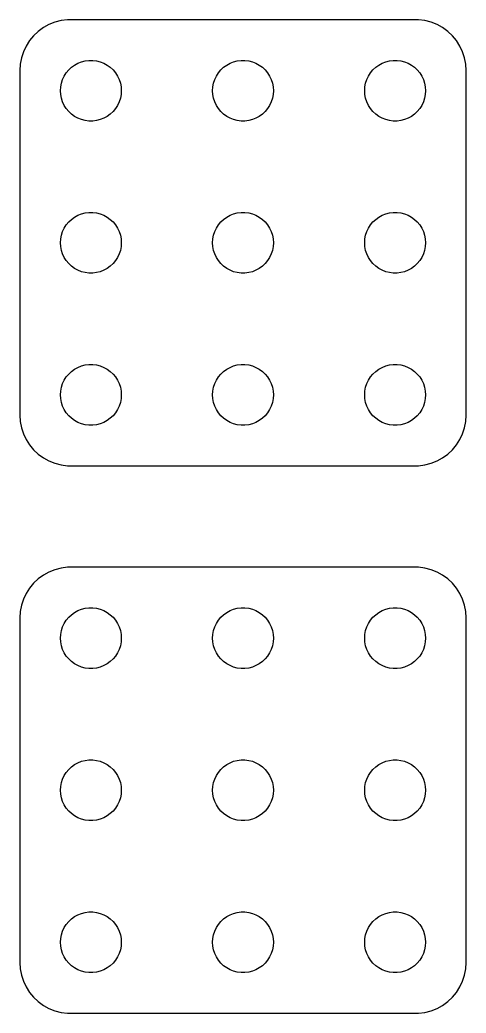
# Model space of a CAD drawing. Header units: metres. Extents: x -22 to 22, y 248 to 508.
# Drawn here: x -22 to 22, y 410 to 508 of the extents above; entities that cross this region are included whole.
import ezdxf

# ---------------------------------------------------------------- set-up
doc = ezdxf.new("R2010")
doc.units = ezdxf.units.M

msp = doc.modelspace()

# ---------------------------------------------------------------- linework, layer by layer
for p, q in [((-18.5451, 507.755), (-19.1289, 507.524)), ((-17.9369, 507.911), (-18.5451, 507.755)), ((-17.3139, 507.99), (-17.9369, 507.911)), ((17.3139, 507.99), (-17.3139, 507.99)), ((17.9369, 507.911), (17.3139, 507.99)), ((18.5451, 507.755), (17.9369, 507.911)), ((19.1289, 507.524), (18.5451, 507.755)), ((-20.1871, 506.853), (-20.6448, 506.423)), ((-19.6791, 507.222), (-20.1871, 506.853)), ((-19.1289, 507.524), (-19.6791, 507.222)), ((19.6791, 507.222), (19.1289, 507.524)), ((20.1871, 506.853), (19.6791, 507.222)), ((20.6448, 506.423), (20.1871, 506.853)), ((-21.0451, 505.939), (-21.3815, 505.409)), ((-20.6448, 506.423), (-21.0451, 505.939)), ((21.0451, 505.939), (20.6448, 506.423)), ((21.3815, 505.409), (21.0451, 505.939)), ((-21.6489, 504.841), (-21.8429, 504.243)), ((-21.3815, 505.409), (-21.6489, 504.841)), ((21.6489, 504.841), (21.3815, 505.409)), ((21.8429, 504.243), (21.6489, 504.841)), ((-21.9606, 503.627), (-22, 503)), ((-21.8429, 504.243), (-21.9606, 503.627)), ((-16.6075, 503.533), (-16.2773, 503.714)), ((-16.2773, 503.714), (-15.927, 503.853)), ((-15.927, 503.853), (-15.5621, 503.947)), ((-15.5621, 503.947), (-15.1884, 503.994)), ((-15.1884, 503.994), (-14.8116, 503.994)), ((-14.8116, 503.994), (-14.4379, 503.947)), ((-14.4379, 503.947), (-14.0729, 503.853)), ((-14.0729, 503.853), (-13.7227, 503.714)), ((-13.7227, 503.714), (-13.3925, 503.533)), ((-1.60747, 503.533), (-1.27733, 503.714)), ((-1.27733, 503.714), (-0.927048, 503.853)), ((-0.927048, 503.853), (-0.562134, 503.947)), ((-0.562134, 503.947), (-0.18837, 503.994)), ((-0.18837, 503.994), (0.18837, 503.994)), ((0.18837, 503.994), (0.562134, 503.947)), ((0.562134, 503.947), (0.927048, 503.853)), ((0.927048, 503.853), (1.27733, 503.714)), ((1.27733, 503.714), (1.60747, 503.533)), ((13.3925, 503.533), (13.7227, 503.714)), ((13.7227, 503.714), (14.0729, 503.853)), ((14.0729, 503.853), (14.4379, 503.947)), ((14.4379, 503.947), (14.8116, 503.994)), ((14.8116, 503.994), (15.1884, 503.994)), ((15.1884, 503.994), (15.5621, 503.947)), ((15.5621, 503.947), (15.927, 503.853)), ((15.927, 503.853), (16.2773, 503.714)), ((16.2773, 503.714), (16.6075, 503.533)), ((21.9606, 503.627), (21.8429, 504.243)), ((22, 503), (21.9606, 503.627)), ((-22, 503), (-22, 469)), ((-17.6289, 502.445), (-17.427, 502.763)), ((-17.427, 502.763), (-17.1869, 503.054)), ((-17.1869, 503.054), (-16.9123, 503.312)), ((-16.9123, 503.312), (-16.6075, 503.533)), ((-13.3925, 503.533), (-13.0877, 503.312)), ((-13.0877, 503.312), (-12.8131, 503.054)), ((-12.8131, 503.054), (-12.5729, 502.763)), ((-12.5729, 502.763), (-12.3711, 502.445)), ((-2.62891, 502.445), (-2.42705, 502.763)), ((-2.42705, 502.763), (-2.1869, 503.054)), ((-2.1869, 503.054), (-1.91226, 503.312)), ((-1.91226, 503.312), (-1.60747, 503.533)), ((1.60747, 503.533), (1.91226, 503.312)), ((1.91226, 503.312), (2.1869, 503.054)), ((2.1869, 503.054), (2.42705, 502.763)), ((2.42705, 502.763), (2.62891, 502.445)), ((12.3711, 502.445), (12.5729, 502.763)), ((12.5729, 502.763), (12.8131, 503.054)), ((12.8131, 503.054), (13.0877, 503.312)), ((13.0877, 503.312), (13.3925, 503.533)), ((16.6075, 503.533), (16.9123, 503.312)), ((16.9123, 503.312), (17.1869, 503.054)), ((17.1869, 503.054), (17.427, 502.763)), ((17.427, 502.763), (17.6289, 502.445)), ((22, 469), (22, 503)), ((-17.9763, 501.376), (-17.9057, 501.746)), ((-17.9057, 501.746), (-17.7893, 502.104)), ((-17.7893, 502.104), (-17.6289, 502.445)), ((-12.3711, 502.445), (-12.2107, 502.104)), ((-12.2107, 502.104), (-12.0942, 501.746)), ((-12.0942, 501.746), (-12.0237, 501.376)), ((-2.97633, 501.376), (-2.90575, 501.746)), ((-2.90575, 501.746), (-2.78932, 502.104)), ((-2.78932, 502.104), (-2.62891, 502.445)), ((2.62891, 502.445), (2.78932, 502.104)), ((2.78932, 502.104), (2.90575, 501.746)), ((2.90575, 501.746), (2.97633, 501.376)), ((12.0237, 501.376), (12.0942, 501.746)), ((12.0942, 501.746), (12.2107, 502.104)), ((12.2107, 502.104), (12.3711, 502.445)), ((17.6289, 502.445), (17.7893, 502.104)), ((17.7893, 502.104), (17.9057, 501.746)), ((17.9057, 501.746), (17.9763, 501.376)), ((-18, 501), (-17.9763, 501.376)), ((-17.9763, 500.624), (-18, 501)), ((-12.0237, 501.376), (-12, 501)), ((-12, 501), (-12.0237, 500.624)), ((-3, 501), (-2.97633, 501.376)), ((-2.97633, 500.624), (-3, 501)), ((2.97633, 501.376), (3, 501)), ((3, 501), (2.97633, 500.624)), ((12, 501), (12.0237, 501.376)), ((12.0237, 500.624), (12, 501)), ((17.9763, 501.376), (18, 501)), ((18, 501), (17.9763, 500.624)), ((-17.9057, 500.254), (-17.9763, 500.624)), ((-17.7893, 499.896), (-17.9057, 500.254)), ((-17.6289, 499.555), (-17.7893, 499.896)), ((-12.2107, 499.896), (-12.3711, 499.555)), ((-12.0942, 500.254), (-12.2107, 499.896)), ((-12.0237, 500.624), (-12.0942, 500.254)), ((-2.90575, 500.254), (-2.97633, 500.624)), ((-2.78932, 499.896), (-2.90575, 500.254)), ((-2.62891, 499.555), (-2.78932, 499.896)), ((2.78932, 499.896), (2.62891, 499.555)), ((2.90575, 500.254), (2.78932, 499.896)), ((2.97633, 500.624), (2.90575, 500.254)), ((12.0942, 500.254), (12.0237, 500.624)), ((12.2107, 499.896), (12.0942, 500.254)), ((12.3711, 499.555), (12.2107, 499.896)), ((17.7893, 499.896), (17.6289, 499.555)), ((17.9057, 500.254), (17.7893, 499.896)), ((17.9763, 500.624), (17.9057, 500.254)), ((-17.427, 499.237), (-17.6289, 499.555)), ((-17.1869, 498.946), (-17.427, 499.237)), ((-16.9123, 498.688), (-17.1869, 498.946)), ((-12.8131, 498.946), (-13.0877, 498.688)), ((-12.5729, 499.237), (-12.8131, 498.946)), ((-12.3711, 499.555), (-12.5729, 499.237)), ((-2.42705, 499.237), (-2.62891, 499.555)), ((-2.1869, 498.946), (-2.42705, 499.237)), ((-1.91226, 498.688), (-2.1869, 498.946)), ((2.1869, 498.946), (1.91226, 498.688)), ((2.42705, 499.237), (2.1869, 498.946)), ((2.62891, 499.555), (2.42705, 499.237)), ((12.5729, 499.237), (12.3711, 499.555)), ((12.8131, 498.946), (12.5729, 499.237)), ((13.0877, 498.688), (12.8131, 498.946)), ((17.1869, 498.946), (16.9123, 498.688)), ((17.427, 499.237), (17.1869, 498.946)), ((17.6289, 499.555), (17.427, 499.237)), ((-16.6075, 498.467), (-16.9123, 498.688)), ((-16.2773, 498.286), (-16.6075, 498.467)), ((-15.927, 498.147), (-16.2773, 498.286)), ((-15.5621, 498.053), (-15.927, 498.147)), ((-15.1884, 498.006), (-15.5621, 498.053)), ((-14.8116, 498.006), (-15.1884, 498.006)), ((-14.4379, 498.053), (-14.8116, 498.006)), ((-14.0729, 498.147), (-14.4379, 498.053)), ((-13.7227, 498.286), (-14.0729, 498.147)), ((-13.3925, 498.467), (-13.7227, 498.286)), ((-13.0877, 498.688), (-13.3925, 498.467)), ((-1.60747, 498.467), (-1.91226, 498.688)), ((-1.27733, 498.286), (-1.60747, 498.467)), ((-0.927048, 498.147), (-1.27733, 498.286)), ((-0.562134, 498.053), (-0.927048, 498.147)), ((-0.18837, 498.006), (-0.562134, 498.053)), ((0.18837, 498.006), (-0.18837, 498.006)), ((0.562134, 498.053), (0.18837, 498.006)), ((0.927048, 498.147), (0.562134, 498.053)), ((1.27733, 498.286), (0.927048, 498.147)), ((1.60747, 498.467), (1.27733, 498.286)), ((1.91226, 498.688), (1.60747, 498.467)), ((13.3925, 498.467), (13.0877, 498.688)), ((13.7227, 498.286), (13.3925, 498.467)), ((14.0729, 498.147), (13.7227, 498.286)), ((14.4379, 498.053), (14.0729, 498.147)), ((14.8116, 498.006), (14.4379, 498.053)), ((15.1884, 498.006), (14.8116, 498.006)), ((15.5621, 498.053), (15.1884, 498.006)), ((15.927, 498.147), (15.5621, 498.053)), ((16.2773, 498.286), (15.927, 498.147)), ((16.6075, 498.467), (16.2773, 498.286)), ((16.9123, 498.688), (16.6075, 498.467)), ((-15.927, 488.853), (-15.5621, 488.947)), ((-15.5621, 488.947), (-15.1884, 488.994)), ((-15.1884, 488.994), (-14.8116, 488.994)), ((-14.8116, 488.994), (-14.4379, 488.947)), ((-14.4379, 488.947), (-14.0729, 488.853)), ((-0.927048, 488.853), (-0.562134, 488.947)), ((-0.562134, 488.947), (-0.18837, 488.994)), ((-0.18837, 488.994), (0.18837, 488.994)), ((0.18837, 488.994), (0.562134, 488.947)), ((0.562134, 488.947), (0.927048, 488.853)), ((14.0729, 488.853), (14.4379, 488.947)), ((14.4379, 488.947), (14.8116, 488.994)), ((14.8116, 488.994), (15.1884, 488.994)), ((15.1884, 488.994), (15.5621, 488.947)), ((15.5621, 488.947), (15.927, 488.853)), ((-17.427, 487.763), (-17.1869, 488.054)), ((-17.1869, 488.054), (-16.9123, 488.312)), ((-16.9123, 488.312), (-16.6075, 488.533)), ((-16.6075, 488.533), (-16.2773, 488.714)), ((-16.2773, 488.714), (-15.927, 488.853)), ((-14.0729, 488.853), (-13.7227, 488.714)), ((-13.7227, 488.714), (-13.3925, 488.533)), ((-13.3925, 488.533), (-13.0877, 488.312)), ((-13.0877, 488.312), (-12.8131, 488.054)), ((-12.8131, 488.054), (-12.5729, 487.763)), ((-2.42705, 487.763), (-2.1869, 488.054)), ((-2.1869, 488.054), (-1.91226, 488.312)), ((-1.91226, 488.312), (-1.60747, 488.533)), ((-1.60747, 488.533), (-1.27733, 488.714)), ((-1.27733, 488.714), (-0.927048, 488.853)), ((0.927048, 488.853), (1.27733, 488.714)), ((1.27733, 488.714), (1.60747, 488.533)), ((1.60747, 488.533), (1.91226, 488.312)), ((1.91226, 488.312), (2.1869, 488.054)), ((2.1869, 488.054), (2.42705, 487.763)), ((12.5729, 487.763), (12.8131, 488.054)), ((12.8131, 488.054), (13.0877, 488.312)), ((13.0877, 488.312), (13.3925, 488.533)), ((13.3925, 488.533), (13.7227, 488.714)), ((13.7227, 488.714), (14.0729, 488.853)), ((15.927, 488.853), (16.2773, 488.714)), ((16.2773, 488.714), (16.6075, 488.533)), ((16.6075, 488.533), (16.9123, 488.312)), ((16.9123, 488.312), (17.1869, 488.054)), ((17.1869, 488.054), (17.427, 487.763)), ((-17.9057, 486.746), (-17.7893, 487.104)), ((-17.7893, 487.104), (-17.6289, 487.445)), ((-17.6289, 487.445), (-17.427, 487.763)), ((-12.5729, 487.763), (-12.3711, 487.445)), ((-12.3711, 487.445), (-12.2107, 487.104)), ((-12.2107, 487.104), (-12.0942, 486.746)), ((-2.90575, 486.746), (-2.78932, 487.104)), ((-2.78932, 487.104), (-2.62891, 487.445)), ((-2.62891, 487.445), (-2.42705, 487.763)), ((2.42705, 487.763), (2.62891, 487.445)), ((2.62891, 487.445), (2.78932, 487.104)), ((2.78932, 487.104), (2.90575, 486.746)), ((12.0942, 486.746), (12.2107, 487.104)), ((12.2107, 487.104), (12.3711, 487.445)), ((12.3711, 487.445), (12.5729, 487.763)), ((17.427, 487.763), (17.6289, 487.445)), ((17.6289, 487.445), (17.7893, 487.104)), ((17.7893, 487.104), (17.9057, 486.746)), ((-18, 486), (-17.9763, 486.376)), ((-17.9763, 485.624), (-18, 486)), ((-17.9763, 486.376), (-17.9057, 486.746)), ((-12.0942, 486.746), (-12.0237, 486.376)), ((-12.0237, 486.376), (-12, 486)), ((-12, 486), (-12.0237, 485.624)), ((-3, 486), (-2.97633, 486.376)), ((-2.97633, 485.624), (-3, 486)), ((-2.97633, 486.376), (-2.90575, 486.746)), ((2.90575, 486.746), (2.97633, 486.376)), ((2.97633, 486.376), (3, 486)), ((3, 486), (2.97633, 485.624)), ((12, 486), (12.0237, 486.376)), ((12.0237, 485.624), (12, 486)), ((12.0237, 486.376), (12.0942, 486.746)), ((17.9057, 486.746), (17.9763, 486.376)), ((17.9763, 486.376), (18, 486)), ((18, 486), (17.9763, 485.624)), ((-17.9057, 485.254), (-17.9763, 485.624)), ((-17.7893, 484.896), (-17.9057, 485.254)), ((-12.0942, 485.254), (-12.2107, 484.896)), ((-12.0237, 485.624), (-12.0942, 485.254)), ((-2.90575, 485.254), (-2.97633, 485.624)), ((-2.78932, 484.896), (-2.90575, 485.254)), ((2.90575, 485.254), (2.78932, 484.896)), ((2.97633, 485.624), (2.90575, 485.254)), ((12.0942, 485.254), (12.0237, 485.624)), ((12.2107, 484.896), (12.0942, 485.254)), ((17.9057, 485.254), (17.7893, 484.896)), ((17.9763, 485.624), (17.9057, 485.254)), ((-17.6289, 484.555), (-17.7893, 484.896)), ((-17.427, 484.237), (-17.6289, 484.555)), ((-17.1869, 483.946), (-17.427, 484.237)), ((-12.5729, 484.237), (-12.8131, 483.946)), ((-12.3711, 484.555), (-12.5729, 484.237)), ((-12.2107, 484.896), (-12.3711, 484.555)), ((-2.62891, 484.555), (-2.78932, 484.896)), ((-2.42705, 484.237), (-2.62891, 484.555)), ((-2.1869, 483.946), (-2.42705, 484.237)), ((2.42705, 484.237), (2.1869, 483.946)), ((2.62891, 484.555), (2.42705, 484.237)), ((2.78932, 484.896), (2.62891, 484.555)), ((12.3711, 484.555), (12.2107, 484.896)), ((12.5729, 484.237), (12.3711, 484.555)), ((12.8131, 483.946), (12.5729, 484.237)), ((17.427, 484.237), (17.1869, 483.946)), ((17.6289, 484.555), (17.427, 484.237)), ((17.7893, 484.896), (17.6289, 484.555)), ((-16.9123, 483.688), (-17.1869, 483.946)), ((-16.6075, 483.467), (-16.9123, 483.688)), ((-16.2773, 483.286), (-16.6075, 483.467)), ((-15.927, 483.147), (-16.2773, 483.286)), ((-15.5621, 483.053), (-15.927, 483.147)), ((-15.1884, 483.006), (-15.5621, 483.053)), ((-14.4379, 483.053), (-14.8116, 483.006)), ((-14.0729, 483.147), (-14.4379, 483.053)), ((-13.7227, 483.286), (-14.0729, 483.147)), ((-13.3925, 483.467), (-13.7227, 483.286)), ((-13.0877, 483.688), (-13.3925, 483.467)), ((-12.8131, 483.946), (-13.0877, 483.688)), ((-1.91226, 483.688), (-2.1869, 483.946)), ((-1.60747, 483.467), (-1.91226, 483.688)), ((-1.27733, 483.286), (-1.60747, 483.467)), ((-0.927048, 483.147), (-1.27733, 483.286)), ((-0.562134, 483.053), (-0.927048, 483.147)), ((-0.18837, 483.006), (-0.562134, 483.053)), ((0.562134, 483.053), (0.18837, 483.006)), ((0.927048, 483.147), (0.562134, 483.053)), ((1.27733, 483.286), (0.927048, 483.147)), ((1.60747, 483.467), (1.27733, 483.286)), ((1.91226, 483.688), (1.60747, 483.467)), ((2.1869, 483.946), (1.91226, 483.688)), ((13.0877, 483.688), (12.8131, 483.946)), ((13.3925, 483.467), (13.0877, 483.688)), ((13.7227, 483.286), (13.3925, 483.467)), ((14.0729, 483.147), (13.7227, 483.286)), ((14.4379, 483.053), (14.0729, 483.147)), ((14.8116, 483.006), (14.4379, 483.053)), ((15.5621, 483.053), (15.1884, 483.006)), ((15.927, 483.147), (15.5621, 483.053)), ((16.2773, 483.286), (15.927, 483.147)), ((16.6075, 483.467), (16.2773, 483.286)), ((16.9123, 483.688), (16.6075, 483.467)), ((17.1869, 483.946), (16.9123, 483.688)), ((-14.8116, 483.006), (-15.1884, 483.006)), ((0.18837, 483.006), (-0.18837, 483.006)), ((15.1884, 483.006), (14.8116, 483.006)), ((-17.1869, 473.054), (-16.9123, 473.312)), ((-16.9123, 473.312), (-16.6075, 473.533)), ((-16.6075, 473.533), (-16.2773, 473.714)), ((-16.2773, 473.714), (-15.927, 473.853)), ((-15.927, 473.853), (-15.5621, 473.947)), ((-15.5621, 473.947), (-15.1884, 473.994)), ((-15.1884, 473.994), (-14.8116, 473.994)), ((-14.8116, 473.994), (-14.4379, 473.947)), ((-14.4379, 473.947), (-14.0729, 473.853)), ((-14.0729, 473.853), (-13.7227, 473.714)), ((-13.7227, 473.714), (-13.3925, 473.533)), ((-13.3925, 473.533), (-13.0877, 473.312)), ((-13.0877, 473.312), (-12.8131, 473.054)), ((-2.1869, 473.054), (-1.91226, 473.312)), ((-1.91226, 473.312), (-1.60747, 473.533)), ((-1.60747, 473.533), (-1.27733, 473.714)), ((-1.27733, 473.714), (-0.927048, 473.853)), ((-0.927048, 473.853), (-0.562134, 473.947)), ((-0.562134, 473.947), (-0.18837, 473.994)), ((-0.18837, 473.994), (0.18837, 473.994)), ((0.18837, 473.994), (0.562134, 473.947)), ((0.562134, 473.947), (0.927048, 473.853)), ((0.927048, 473.853), (1.27733, 473.714)), ((1.27733, 473.714), (1.60747, 473.533)), ((1.60747, 473.533), (1.91226, 473.312)), ((1.91226, 473.312), (2.1869, 473.054)), ((12.8131, 473.054), (13.0877, 473.312)), ((13.0877, 473.312), (13.3925, 473.533)), ((13.3925, 473.533), (13.7227, 473.714)), ((13.7227, 473.714), (14.0729, 473.853)), ((14.0729, 473.853), (14.4379, 473.947)), ((14.4379, 473.947), (14.8116, 473.994)), ((14.8116, 473.994), (15.1884, 473.994)), ((15.1884, 473.994), (15.5621, 473.947)), ((15.5621, 473.947), (15.927, 473.853)), ((15.927, 473.853), (16.2773, 473.714)), ((16.2773, 473.714), (16.6075, 473.533)), ((16.6075, 473.533), (16.9123, 473.312)), ((16.9123, 473.312), (17.1869, 473.054)), ((-17.7893, 472.104), (-17.6289, 472.445)), ((-17.6289, 472.445), (-17.427, 472.763)), ((-17.427, 472.763), (-17.1869, 473.054)), ((-12.8131, 473.054), (-12.5729, 472.763)), ((-12.5729, 472.763), (-12.3711, 472.445)), ((-12.3711, 472.445), (-12.2107, 472.104)), ((-2.78932, 472.104), (-2.62891, 472.445)), ((-2.62891, 472.445), (-2.42705, 472.763)), ((-2.42705, 472.763), (-2.1869, 473.054)), ((2.1869, 473.054), (2.42705, 472.763)), ((2.42705, 472.763), (2.62891, 472.445)), ((2.62891, 472.445), (2.78932, 472.104)), ((12.2107, 472.104), (12.3711, 472.445)), ((12.3711, 472.445), (12.5729, 472.763)), ((12.5729, 472.763), (12.8131, 473.054)), ((17.1869, 473.054), (17.427, 472.763)), ((17.427, 472.763), (17.6289, 472.445)), ((17.6289, 472.445), (17.7893, 472.104)), ((-18, 471), (-17.9763, 471.376)), ((-17.9763, 471.376), (-17.9057, 471.746)), ((-17.9057, 471.746), (-17.7893, 472.104)), ((-12.2107, 472.104), (-12.0942, 471.746)), ((-12.0942, 471.746), (-12.0237, 471.376)), ((-12.0237, 471.376), (-12, 471)), ((-3, 471), (-2.97633, 471.376)), ((-2.97633, 471.376), (-2.90575, 471.746)), ((-2.90575, 471.746), (-2.78932, 472.104)), ((2.78932, 472.104), (2.90575, 471.746)), ((2.90575, 471.746), (2.97633, 471.376)), ((2.97633, 471.376), (3, 471)), ((12, 471), (12.0237, 471.376)), ((12.0237, 471.376), (12.0942, 471.746)), ((12.0942, 471.746), (12.2107, 472.104)), ((17.7893, 472.104), (17.9057, 471.746)), ((17.9057, 471.746), (17.9763, 471.376)), ((17.9763, 471.376), (18, 471)), ((-17.9763, 470.624), (-18, 471)), ((-17.9057, 470.254), (-17.9763, 470.624)), ((-12.0237, 470.624), (-12.0942, 470.254)), ((-12, 471), (-12.0237, 470.624)), ((-2.97633, 470.624), (-3, 471)), ((-2.90575, 470.254), (-2.97633, 470.624)), ((2.97633, 470.624), (2.90575, 470.254)), ((3, 471), (2.97633, 470.624)), ((12.0237, 470.624), (12, 471)), ((12.0942, 470.254), (12.0237, 470.624)), ((17.9763, 470.624), (17.9057, 470.254)), ((18, 471), (17.9763, 470.624)), ((-17.7893, 469.896), (-17.9057, 470.254)), ((-17.6289, 469.555), (-17.7893, 469.896)), ((-17.427, 469.237), (-17.6289, 469.555)), ((-12.3711, 469.555), (-12.5729, 469.237)), ((-12.2107, 469.896), (-12.3711, 469.555)), ((-12.0942, 470.254), (-12.2107, 469.896)), ((-2.78932, 469.896), (-2.90575, 470.254)), ((-2.62891, 469.555), (-2.78932, 469.896)), ((-2.42705, 469.237), (-2.62891, 469.555)), ((2.62891, 469.555), (2.42705, 469.237)), ((2.78932, 469.896), (2.62891, 469.555)), ((2.90575, 470.254), (2.78932, 469.896)), ((12.2107, 469.896), (12.0942, 470.254)), ((12.3711, 469.555), (12.2107, 469.896)), ((12.5729, 469.237), (12.3711, 469.555)), ((17.6289, 469.555), (17.427, 469.237)), ((17.7893, 469.896), (17.6289, 469.555)), ((17.9057, 470.254), (17.7893, 469.896)), ((-22, 469), (-21.9606, 468.373)), ((-21.9606, 468.373), (-21.8429, 467.757)), ((-17.1869, 468.946), (-17.427, 469.237)), ((-16.9123, 468.688), (-17.1869, 468.946)), ((-16.6075, 468.467), (-16.9123, 468.688)), ((-16.2773, 468.286), (-16.6075, 468.467)), ((-13.3925, 468.467), (-13.7227, 468.286)), ((-13.0877, 468.688), (-13.3925, 468.467)), ((-12.8131, 468.946), (-13.0877, 468.688)), ((-12.5729, 469.237), (-12.8131, 468.946)), ((-2.1869, 468.946), (-2.42705, 469.237)), ((-1.91226, 468.688), (-2.1869, 468.946)), ((-1.60747, 468.467), (-1.91226, 468.688)), ((-1.27733, 468.286), (-1.60747, 468.467)), ((1.60747, 468.467), (1.27733, 468.286)), ((1.91226, 468.688), (1.60747, 468.467)), ((2.1869, 468.946), (1.91226, 468.688)), ((2.42705, 469.237), (2.1869, 468.946)), ((12.8131, 468.946), (12.5729, 469.237)), ((13.0877, 468.688), (12.8131, 468.946)), ((13.3925, 468.467), (13.0877, 468.688)), ((13.7227, 468.286), (13.3925, 468.467)), ((16.6075, 468.467), (16.2773, 468.286)), ((16.9123, 468.688), (16.6075, 468.467)), ((17.1869, 468.946), (16.9123, 468.688)), ((17.427, 469.237), (17.1869, 468.946)), ((21.8429, 467.757), (21.9606, 468.373)), ((21.9606, 468.373), (22, 469)), ((-21.8429, 467.757), (-21.6489, 467.159)), ((-15.927, 468.147), (-16.2773, 468.286)), ((-15.5621, 468.053), (-15.927, 468.147)), ((-15.1884, 468.006), (-15.5621, 468.053)), ((-14.8116, 468.006), (-15.1884, 468.006)), ((-14.4379, 468.053), (-14.8116, 468.006)), ((-14.0729, 468.147), (-14.4379, 468.053)), ((-13.7227, 468.286), (-14.0729, 468.147)), ((-0.927048, 468.147), (-1.27733, 468.286)), ((-0.562134, 468.053), (-0.927048, 468.147)), ((-0.18837, 468.006), (-0.562134, 468.053)), ((0.18837, 468.006), (-0.18837, 468.006)), ((0.562134, 468.053), (0.18837, 468.006)), ((0.927048, 468.147), (0.562134, 468.053)), ((1.27733, 468.286), (0.927048, 468.147)), ((14.0729, 468.147), (13.7227, 468.286)), ((14.4379, 468.053), (14.0729, 468.147)), ((14.8116, 468.006), (14.4379, 468.053)), ((15.1884, 468.006), (14.8116, 468.006)), ((15.5621, 468.053), (15.1884, 468.006)), ((15.927, 468.147), (15.5621, 468.053)), ((16.2773, 468.286), (15.927, 468.147)), ((21.6489, 467.159), (21.8429, 467.757)), ((-21.6489, 467.159), (-21.3815, 466.591)), ((-21.3815, 466.591), (-21.0451, 466.061)), ((21.0451, 466.061), (21.3815, 466.591)), ((21.3815, 466.591), (21.6489, 467.159)), ((-21.0451, 466.061), (-20.6448, 465.577)), ((-20.6448, 465.577), (-20.1871, 465.147)), ((20.1871, 465.147), (20.6448, 465.577)), ((20.6448, 465.577), (21.0451, 466.061)), ((-20.1871, 465.147), (-19.6791, 464.778)), ((-19.6791, 464.778), (-19.1289, 464.476)), ((-19.1289, 464.476), (-18.5451, 464.245)), ((18.5451, 464.245), (19.1289, 464.476)), ((19.1289, 464.476), (19.6791, 464.778)), ((19.6791, 464.778), (20.1871, 465.147)), ((-18.5451, 464.245), (-17.9369, 464.089)), ((-17.9369, 464.089), (-17.3139, 464.01)), ((-17.3139, 464.01), (17.3139, 464.01)), ((17.3139, 464.01), (17.9369, 464.089)), ((17.9369, 464.089), (18.5451, 464.245)), ((-18.5451, 453.755), (-19.1289, 453.524)), ((-17.9369, 453.911), (-18.5451, 453.755)), ((-17.3139, 453.99), (-17.9369, 453.911)), ((17.3139, 453.99), (-17.3139, 453.99)), ((17.9369, 453.911), (17.3139, 453.99)), ((18.5451, 453.755), (17.9369, 453.911)), ((19.1289, 453.524), (18.5451, 453.755)), ((-20.1871, 452.853), (-20.6448, 452.423)), ((-19.6791, 453.222), (-20.1871, 452.853)), ((-19.1289, 453.524), (-19.6791, 453.222)), ((19.6791, 453.222), (19.1289, 453.524)), ((20.1871, 452.853), (19.6791, 453.222)), ((20.6448, 452.423), (20.1871, 452.853)), ((-21.0451, 451.939), (-21.3815, 451.409)), ((-20.6448, 452.423), (-21.0451, 451.939)), ((21.0451, 451.939), (20.6448, 452.423)), ((21.3815, 451.409), (21.0451, 451.939)), ((-21.6489, 450.841), (-21.8429, 450.243)), ((-21.3815, 451.409), (-21.6489, 450.841)), ((21.6489, 450.841), (21.3815, 451.409)), ((21.8429, 450.243), (21.6489, 450.841)), ((-21.8429, 450.243), (-21.9606, 449.627)), ((-16.2773, 449.714), (-15.927, 449.853)), ((-15.927, 449.853), (-15.5621, 449.947)), ((-15.5621, 449.947), (-15.1884, 449.994)), ((-15.1884, 449.994), (-14.8116, 449.994)), ((-14.8116, 449.994), (-14.4379, 449.947)), ((-14.4379, 449.947), (-14.0729, 449.853)), ((-14.0729, 449.853), (-13.7227, 449.714)), ((-1.27733, 449.714), (-0.927048, 449.853)), ((-0.927048, 449.853), (-0.562134, 449.947)), ((-0.562134, 449.947), (-0.18837, 449.994)), ((-0.18837, 449.994), (0.18837, 449.994)), ((0.18837, 449.994), (0.562134, 449.947)), ((0.562134, 449.947), (0.927048, 449.853)), ((0.927048, 449.853), (1.27733, 449.714)), ((13.7227, 449.714), (14.0729, 449.853)), ((14.0729, 449.853), (14.4379, 449.947)), ((14.4379, 449.947), (14.8116, 449.994)), ((14.8116, 449.994), (15.1884, 449.994)), ((15.1884, 449.994), (15.5621, 449.947)), ((15.5621, 449.947), (15.927, 449.853)), ((15.927, 449.853), (16.2773, 449.714)), ((21.9606, 449.627), (21.8429, 450.243)), ((-21.9606, 449.627), (-22, 449)), ((-22, 449), (-22, 415)), ((-17.6289, 448.445), (-17.427, 448.763)), ((-17.427, 448.763), (-17.1869, 449.054)), ((-17.1869, 449.054), (-16.9123, 449.312)), ((-16.9123, 449.312), (-16.6075, 449.533)), ((-16.6075, 449.533), (-16.2773, 449.714)), ((-13.7227, 449.714), (-13.3925, 449.533)), ((-13.3925, 449.533), (-13.0877, 449.312)), ((-13.0877, 449.312), (-12.8131, 449.054)), ((-12.8131, 449.054), (-12.5729, 448.763)), ((-12.5729, 448.763), (-12.3711, 448.445)), ((-2.62891, 448.445), (-2.42705, 448.763)), ((-2.42705, 448.763), (-2.1869, 449.054)), ((-2.1869, 449.054), (-1.91226, 449.312)), ((-1.91226, 449.312), (-1.60747, 449.533)), ((-1.60747, 449.533), (-1.27733, 449.714)), ((1.27733, 449.714), (1.60747, 449.533)), ((1.60747, 449.533), (1.91226, 449.312)), ((1.91226, 449.312), (2.1869, 449.054)), ((2.1869, 449.054), (2.42705, 448.763)), ((2.42705, 448.763), (2.62891, 448.445)), ((12.3711, 448.445), (12.5729, 448.763)), ((12.5729, 448.763), (12.8131, 449.054)), ((12.8131, 449.054), (13.0877, 449.312)), ((13.0877, 449.312), (13.3925, 449.533)), ((13.3925, 449.533), (13.7227, 449.714)), ((16.2773, 449.714), (16.6075, 449.533)), ((16.6075, 449.533), (16.9123, 449.312)), ((16.9123, 449.312), (17.1869, 449.054)), ((17.1869, 449.054), (17.427, 448.763)), ((17.427, 448.763), (17.6289, 448.445)), ((22, 449), (21.9606, 449.627)), ((22, 415), (22, 449)), ((-17.9057, 447.746), (-17.7893, 448.104)), ((-17.7893, 448.104), (-17.6289, 448.445)), ((-12.3711, 448.445), (-12.2107, 448.104)), ((-12.2107, 448.104), (-12.0942, 447.746)), ((-2.90575, 447.746), (-2.78932, 448.104)), ((-2.78932, 448.104), (-2.62891, 448.445)), ((2.62891, 448.445), (2.78932, 448.104)), ((2.78932, 448.104), (2.90575, 447.746)), ((12.0942, 447.746), (12.2107, 448.104)), ((12.2107, 448.104), (12.3711, 448.445)), ((17.6289, 448.445), (17.7893, 448.104)), ((17.7893, 448.104), (17.9057, 447.746)), ((-18, 447), (-17.9763, 447.376)), ((-17.9763, 446.624), (-18, 447)), ((-17.9763, 447.376), (-17.9057, 447.746)), ((-12.0942, 447.746), (-12.0237, 447.376)), ((-12.0237, 447.376), (-12, 447)), ((-12, 447), (-12.0237, 446.624)), ((-3, 447), (-2.97633, 447.376)), ((-2.97633, 446.624), (-3, 447)), ((-2.97633, 447.376), (-2.90575, 447.746)), ((2.90575, 447.746), (2.97633, 447.376)), ((2.97633, 447.376), (3, 447)), ((3, 447), (2.97633, 446.624)), ((12, 447), (12.0237, 447.376)), ((12.0237, 446.624), (12, 447)), ((12.0237, 447.376), (12.0942, 447.746)), ((17.9057, 447.746), (17.9763, 447.376)), ((17.9763, 447.376), (18, 447)), ((18, 447), (17.9763, 446.624)), ((-17.9057, 446.254), (-17.9763, 446.624)), ((-17.7893, 445.896), (-17.9057, 446.254)), ((-17.6289, 445.555), (-17.7893, 445.896)), ((-12.2107, 445.896), (-12.3711, 445.555)), ((-12.0942, 446.254), (-12.2107, 445.896)), ((-12.0237, 446.624), (-12.0942, 446.254)), ((-2.90575, 446.254), (-2.97633, 446.624)), ((-2.78932, 445.896), (-2.90575, 446.254)), ((-2.62891, 445.555), (-2.78932, 445.896)), ((2.78932, 445.896), (2.62891, 445.555)), ((2.90575, 446.254), (2.78932, 445.896)), ((2.97633, 446.624), (2.90575, 446.254)), ((12.0942, 446.254), (12.0237, 446.624)), ((12.2107, 445.896), (12.0942, 446.254)), ((12.3711, 445.555), (12.2107, 445.896)), ((17.7893, 445.896), (17.6289, 445.555)), ((17.9057, 446.254), (17.7893, 445.896)), ((17.9763, 446.624), (17.9057, 446.254)), ((-17.427, 445.237), (-17.6289, 445.555)), ((-17.1869, 444.946), (-17.427, 445.237)), ((-16.9123, 444.688), (-17.1869, 444.946)), ((-12.8131, 444.946), (-13.0877, 444.688)), ((-12.5729, 445.237), (-12.8131, 444.946)), ((-12.3711, 445.555), (-12.5729, 445.237)), ((-2.42705, 445.237), (-2.62891, 445.555)), ((-2.1869, 444.946), (-2.42705, 445.237)), ((-1.91226, 444.688), (-2.1869, 444.946)), ((2.1869, 444.946), (1.91226, 444.688)), ((2.42705, 445.237), (2.1869, 444.946)), ((2.62891, 445.555), (2.42705, 445.237)), ((12.5729, 445.237), (12.3711, 445.555)), ((12.8131, 444.946), (12.5729, 445.237)), ((13.0877, 444.688), (12.8131, 444.946)), ((17.1869, 444.946), (16.9123, 444.688)), ((17.427, 445.237), (17.1869, 444.946)), ((17.6289, 445.555), (17.427, 445.237)), ((-16.6075, 444.467), (-16.9123, 444.688)), ((-16.2773, 444.286), (-16.6075, 444.467)), ((-15.927, 444.147), (-16.2773, 444.286)), ((-15.5621, 444.053), (-15.927, 444.147)), ((-15.1884, 444.006), (-15.5621, 444.053)), ((-14.8116, 444.006), (-15.1884, 444.006)), ((-14.4379, 444.053), (-14.8116, 444.006)), ((-14.0729, 444.147), (-14.4379, 444.053)), ((-13.7227, 444.286), (-14.0729, 444.147)), ((-13.3925, 444.467), (-13.7227, 444.286)), ((-13.0877, 444.688), (-13.3925, 444.467)), ((-1.60747, 444.467), (-1.91226, 444.688)), ((-1.27733, 444.286), (-1.60747, 444.467)), ((-0.927048, 444.147), (-1.27733, 444.286)), ((-0.562134, 444.053), (-0.927048, 444.147)), ((-0.18837, 444.006), (-0.562134, 444.053)), ((0.18837, 444.006), (-0.18837, 444.006)), ((0.562134, 444.053), (0.18837, 444.006)), ((0.927048, 444.147), (0.562134, 444.053)), ((1.27733, 444.286), (0.927048, 444.147)), ((1.60747, 444.467), (1.27733, 444.286)), ((1.91226, 444.688), (1.60747, 444.467)), ((13.3925, 444.467), (13.0877, 444.688)), ((13.7227, 444.286), (13.3925, 444.467)), ((14.0729, 444.147), (13.7227, 444.286)), ((14.4379, 444.053), (14.0729, 444.147)), ((14.8116, 444.006), (14.4379, 444.053)), ((15.1884, 444.006), (14.8116, 444.006)), ((15.5621, 444.053), (15.1884, 444.006)), ((15.927, 444.147), (15.5621, 444.053)), ((16.2773, 444.286), (15.927, 444.147)), ((16.6075, 444.467), (16.2773, 444.286)), ((16.9123, 444.688), (16.6075, 444.467)), ((-17.427, 433.763), (-17.1869, 434.054)), ((-17.1869, 434.054), (-16.9123, 434.312)), ((-16.9123, 434.312), (-16.6075, 434.533)), ((-16.6075, 434.533), (-16.2773, 434.714)), ((-16.2773, 434.714), (-15.927, 434.853)), ((-15.927, 434.853), (-15.5621, 434.947)), ((-15.5621, 434.947), (-15.1884, 434.994)), ((-15.1884, 434.994), (-14.8116, 434.994)), ((-14.8116, 434.994), (-14.4379, 434.947)), ((-14.4379, 434.947), (-14.0729, 434.853)), ((-14.0729, 434.853), (-13.7227, 434.714)), ((-13.7227, 434.714), (-13.3925, 434.533)), ((-13.3925, 434.533), (-13.0877, 434.312)), ((-13.0877, 434.312), (-12.8131, 434.054)), ((-12.8131, 434.054), (-12.5729, 433.763)), ((-2.42705, 433.763), (-2.1869, 434.054)), ((-2.1869, 434.054), (-1.91226, 434.312)), ((-1.91226, 434.312), (-1.60747, 434.533)), ((-1.60747, 434.533), (-1.27733, 434.714)), ((-1.27733, 434.714), (-0.927048, 434.853)), ((-0.927048, 434.853), (-0.562134, 434.947)), ((-0.562134, 434.947), (-0.18837, 434.994)), ((-0.18837, 434.994), (0.18837, 434.994)), ((0.18837, 434.994), (0.562134, 434.947)), ((0.562134, 434.947), (0.927048, 434.853)), ((0.927048, 434.853), (1.27733, 434.714)), ((1.27733, 434.714), (1.60747, 434.533)), ((1.60747, 434.533), (1.91226, 434.312)), ((1.91226, 434.312), (2.1869, 434.054)), ((2.1869, 434.054), (2.42705, 433.763)), ((12.5729, 433.763), (12.8131, 434.054)), ((12.8131, 434.054), (13.0877, 434.312)), ((13.0877, 434.312), (13.3925, 434.533)), ((13.3925, 434.533), (13.7227, 434.714)), ((13.7227, 434.714), (14.0729, 434.853)), ((14.0729, 434.853), (14.4379, 434.947)), ((14.4379, 434.947), (14.8116, 434.994)), ((14.8116, 434.994), (15.1884, 434.994)), ((15.1884, 434.994), (15.5621, 434.947)), ((15.5621, 434.947), (15.927, 434.853)), ((15.927, 434.853), (16.2773, 434.714)), ((16.2773, 434.714), (16.6075, 434.533)), ((16.6075, 434.533), (16.9123, 434.312)), ((16.9123, 434.312), (17.1869, 434.054)), ((17.1869, 434.054), (17.427, 433.763)), ((-17.9057, 432.746), (-17.7893, 433.104)), ((-17.7893, 433.104), (-17.6289, 433.445)), ((-17.6289, 433.445), (-17.427, 433.763)), ((-12.5729, 433.763), (-12.3711, 433.445)), ((-12.3711, 433.445), (-12.2107, 433.104)), ((-12.2107, 433.104), (-12.0942, 432.746)), ((-2.90575, 432.746), (-2.78932, 433.104)), ((-2.78932, 433.104), (-2.62891, 433.445)), ((-2.62891, 433.445), (-2.42705, 433.763)), ((2.42705, 433.763), (2.62891, 433.445)), ((2.62891, 433.445), (2.78932, 433.104)), ((2.78932, 433.104), (2.90575, 432.746)), ((12.0942, 432.746), (12.2107, 433.104)), ((12.2107, 433.104), (12.3711, 433.445)), ((12.3711, 433.445), (12.5729, 433.763)), ((17.427, 433.763), (17.6289, 433.445)), ((17.6289, 433.445), (17.7893, 433.104)), ((17.7893, 433.104), (17.9057, 432.746)), ((-18, 432), (-17.9763, 432.376)), ((-17.9763, 432.376), (-17.9057, 432.746)), ((-12.0942, 432.746), (-12.0237, 432.376)), ((-12.0237, 432.376), (-12, 432)), ((-3, 432), (-2.97633, 432.376)), ((-2.97633, 432.376), (-2.90575, 432.746)), ((2.90575, 432.746), (2.97633, 432.376)), ((2.97633, 432.376), (3, 432)), ((12, 432), (12.0237, 432.376)), ((12.0237, 432.376), (12.0942, 432.746)), ((17.9057, 432.746), (17.9763, 432.376)), ((17.9763, 432.376), (18, 432)), ((-17.9763, 431.624), (-18, 432)), ((-17.9057, 431.254), (-17.9763, 431.624)), ((-17.7893, 430.896), (-17.9057, 431.254)), ((-12.0942, 431.254), (-12.2107, 430.896)), ((-12.0237, 431.624), (-12.0942, 431.254)), ((-12, 432), (-12.0237, 431.624)), ((-2.97633, 431.624), (-3, 432)), ((-2.90575, 431.254), (-2.97633, 431.624)), ((-2.78932, 430.896), (-2.90575, 431.254)), ((2.90575, 431.254), (2.78932, 430.896)), ((2.97633, 431.624), (2.90575, 431.254)), ((3, 432), (2.97633, 431.624)), ((12.0237, 431.624), (12, 432)), ((12.0942, 431.254), (12.0237, 431.624)), ((12.2107, 430.896), (12.0942, 431.254)), ((17.9057, 431.254), (17.7893, 430.896)), ((17.9763, 431.624), (17.9057, 431.254)), ((18, 432), (17.9763, 431.624)), ((-17.6289, 430.555), (-17.7893, 430.896)), ((-17.427, 430.237), (-17.6289, 430.555)), ((-17.1869, 429.946), (-17.427, 430.237)), ((-12.5729, 430.237), (-12.8131, 429.946)), ((-12.3711, 430.555), (-12.5729, 430.237)), ((-12.2107, 430.896), (-12.3711, 430.555)), ((-2.62891, 430.555), (-2.78932, 430.896)), ((-2.42705, 430.237), (-2.62891, 430.555)), ((-2.1869, 429.946), (-2.42705, 430.237)), ((2.42705, 430.237), (2.1869, 429.946)), ((2.62891, 430.555), (2.42705, 430.237)), ((2.78932, 430.896), (2.62891, 430.555)), ((12.3711, 430.555), (12.2107, 430.896)), ((12.5729, 430.237), (12.3711, 430.555)), ((12.8131, 429.946), (12.5729, 430.237)), ((17.427, 430.237), (17.1869, 429.946)), ((17.6289, 430.555), (17.427, 430.237)), ((17.7893, 430.896), (17.6289, 430.555)), ((-16.9123, 429.688), (-17.1869, 429.946)), ((-16.6075, 429.467), (-16.9123, 429.688)), ((-16.2773, 429.286), (-16.6075, 429.467)), ((-15.927, 429.147), (-16.2773, 429.286)), ((-13.7227, 429.286), (-14.0729, 429.147)), ((-13.3925, 429.467), (-13.7227, 429.286)), ((-13.0877, 429.688), (-13.3925, 429.467)), ((-12.8131, 429.946), (-13.0877, 429.688)), ((-1.91226, 429.688), (-2.1869, 429.946)), ((-1.60747, 429.467), (-1.91226, 429.688)), ((-1.27733, 429.286), (-1.60747, 429.467)), ((-0.927048, 429.147), (-1.27733, 429.286)), ((1.27733, 429.286), (0.927048, 429.147)), ((1.60747, 429.467), (1.27733, 429.286)), ((1.91226, 429.688), (1.60747, 429.467)), ((2.1869, 429.946), (1.91226, 429.688)), ((13.0877, 429.688), (12.8131, 429.946)), ((13.3925, 429.467), (13.0877, 429.688)), ((13.7227, 429.286), (13.3925, 429.467)), ((14.0729, 429.147), (13.7227, 429.286)), ((16.2773, 429.286), (15.927, 429.147)), ((16.6075, 429.467), (16.2773, 429.286)), ((16.9123, 429.688), (16.6075, 429.467)), ((17.1869, 429.946), (16.9123, 429.688)), ((-15.5621, 429.053), (-15.927, 429.147)), ((-15.1884, 429.006), (-15.5621, 429.053)), ((-14.8116, 429.006), (-15.1884, 429.006)), ((-14.4379, 429.053), (-14.8116, 429.006)), ((-14.0729, 429.147), (-14.4379, 429.053)), ((-0.562134, 429.053), (-0.927048, 429.147)), ((-0.18837, 429.006), (-0.562134, 429.053)), ((0.18837, 429.006), (-0.18837, 429.006)), ((0.562134, 429.053), (0.18837, 429.006)), ((0.927048, 429.147), (0.562134, 429.053)), ((14.4379, 429.053), (14.0729, 429.147)), ((14.8116, 429.006), (14.4379, 429.053)), ((15.1884, 429.006), (14.8116, 429.006)), ((15.5621, 429.053), (15.1884, 429.006)), ((15.927, 429.147), (15.5621, 429.053)), ((-16.9123, 419.312), (-16.6075, 419.533)), ((-16.6075, 419.533), (-16.2773, 419.714)), ((-16.2773, 419.714), (-15.927, 419.853)), ((-15.927, 419.853), (-15.5621, 419.947)), ((-15.5621, 419.947), (-15.1884, 419.994)), ((-15.1884, 419.994), (-14.8116, 419.994)), ((-14.8116, 419.994), (-14.4379, 419.947)), ((-14.4379, 419.947), (-14.0729, 419.853)), ((-14.0729, 419.853), (-13.7227, 419.714)), ((-13.7227, 419.714), (-13.3925, 419.533)), ((-13.3925, 419.533), (-13.0877, 419.312)), ((-1.91226, 419.312), (-1.60747, 419.533)), ((-1.60747, 419.533), (-1.27733, 419.714)), ((-1.27733, 419.714), (-0.927048, 419.853)), ((-0.927048, 419.853), (-0.562134, 419.947)), ((-0.562134, 419.947), (-0.18837, 419.994)), ((-0.18837, 419.994), (0.18837, 419.994)), ((0.18837, 419.994), (0.562134, 419.947)), ((0.562134, 419.947), (0.927048, 419.853)), ((0.927048, 419.853), (1.27733, 419.714)), ((1.27733, 419.714), (1.60747, 419.533)), ((1.60747, 419.533), (1.91226, 419.312)), ((13.0877, 419.312), (13.3925, 419.533)), ((13.3925, 419.533), (13.7227, 419.714)), ((13.7227, 419.714), (14.0729, 419.853)), ((14.0729, 419.853), (14.4379, 419.947)), ((14.4379, 419.947), (14.8116, 419.994)), ((14.8116, 419.994), (15.1884, 419.994)), ((15.1884, 419.994), (15.5621, 419.947)), ((15.5621, 419.947), (15.927, 419.853)), ((15.927, 419.853), (16.2773, 419.714)), ((16.2773, 419.714), (16.6075, 419.533)), ((16.6075, 419.533), (16.9123, 419.312)), ((-17.7893, 418.104), (-17.6289, 418.445)), ((-17.6289, 418.445), (-17.427, 418.763)), ((-17.427, 418.763), (-17.1869, 419.054)), ((-17.1869, 419.054), (-16.9123, 419.312)), ((-13.0877, 419.312), (-12.8131, 419.054)), ((-12.8131, 419.054), (-12.5729, 418.763)), ((-12.5729, 418.763), (-12.3711, 418.445)), ((-12.3711, 418.445), (-12.2107, 418.104)), ((-2.78932, 418.104), (-2.62891, 418.445)), ((-2.62891, 418.445), (-2.42705, 418.763)), ((-2.42705, 418.763), (-2.1869, 419.054)), ((-2.1869, 419.054), (-1.91226, 419.312)), ((1.91226, 419.312), (2.1869, 419.054)), ((2.1869, 419.054), (2.42705, 418.763)), ((2.42705, 418.763), (2.62891, 418.445)), ((2.62891, 418.445), (2.78932, 418.104)), ((12.2107, 418.104), (12.3711, 418.445)), ((12.3711, 418.445), (12.5729, 418.763)), ((12.5729, 418.763), (12.8131, 419.054)), ((12.8131, 419.054), (13.0877, 419.312)), ((16.9123, 419.312), (17.1869, 419.054)), ((17.1869, 419.054), (17.427, 418.763)), ((17.427, 418.763), (17.6289, 418.445)), ((17.6289, 418.445), (17.7893, 418.104)), ((-17.9763, 417.376), (-17.9057, 417.746)), ((-17.9057, 417.746), (-17.7893, 418.104)), ((-12.2107, 418.104), (-12.0942, 417.746)), ((-12.0942, 417.746), (-12.0237, 417.376)), ((-2.97633, 417.376), (-2.90575, 417.746)), ((-2.90575, 417.746), (-2.78932, 418.104)), ((2.78932, 418.104), (2.90575, 417.746)), ((2.90575, 417.746), (2.97633, 417.376)), ((12.0237, 417.376), (12.0942, 417.746)), ((12.0942, 417.746), (12.2107, 418.104)), ((17.7893, 418.104), (17.9057, 417.746)), ((17.9057, 417.746), (17.9763, 417.376)), ((-18, 417), (-17.9763, 417.376)), ((-17.9763, 416.624), (-18, 417)), ((-17.9057, 416.254), (-17.9763, 416.624)), ((-12.0237, 416.624), (-12.0942, 416.254)), ((-12.0237, 417.376), (-12, 417)), ((-12, 417), (-12.0237, 416.624)), ((-3, 417), (-2.97633, 417.376)), ((-2.97633, 416.624), (-3, 417)), ((-2.90575, 416.254), (-2.97633, 416.624)), ((2.97633, 416.624), (2.90575, 416.254)), ((2.97633, 417.376), (3, 417)), ((3, 417), (2.97633, 416.624)), ((12, 417), (12.0237, 417.376)), ((12.0237, 416.624), (12, 417)), ((12.0942, 416.254), (12.0237, 416.624)), ((17.9763, 416.624), (17.9057, 416.254)), ((17.9763, 417.376), (18, 417)), ((18, 417), (17.9763, 416.624)), ((-17.7893, 415.896), (-17.9057, 416.254)), ((-17.6289, 415.555), (-17.7893, 415.896)), ((-17.427, 415.237), (-17.6289, 415.555)), ((-12.3711, 415.555), (-12.5729, 415.237)), ((-12.2107, 415.896), (-12.3711, 415.555)), ((-12.0942, 416.254), (-12.2107, 415.896)), ((-2.78932, 415.896), (-2.90575, 416.254)), ((-2.62891, 415.555), (-2.78932, 415.896)), ((-2.42705, 415.237), (-2.62891, 415.555)), ((2.62891, 415.555), (2.42705, 415.237)), ((2.78932, 415.896), (2.62891, 415.555)), ((2.90575, 416.254), (2.78932, 415.896)), ((12.2107, 415.896), (12.0942, 416.254)), ((12.3711, 415.555), (12.2107, 415.896)), ((12.5729, 415.237), (12.3711, 415.555)), ((17.6289, 415.555), (17.427, 415.237)), ((17.7893, 415.896), (17.6289, 415.555)), ((17.9057, 416.254), (17.7893, 415.896)), ((-22, 415), (-21.9606, 414.373)), ((-17.1869, 414.946), (-17.427, 415.237)), ((-16.9123, 414.688), (-17.1869, 414.946)), ((-16.6075, 414.467), (-16.9123, 414.688)), ((-16.2773, 414.286), (-16.6075, 414.467)), ((-13.3925, 414.467), (-13.7227, 414.286)), ((-13.0877, 414.688), (-13.3925, 414.467)), ((-12.8131, 414.946), (-13.0877, 414.688)), ((-12.5729, 415.237), (-12.8131, 414.946)), ((-2.1869, 414.946), (-2.42705, 415.237)), ((-1.91226, 414.688), (-2.1869, 414.946)), ((-1.60747, 414.467), (-1.91226, 414.688)), ((-1.27733, 414.286), (-1.60747, 414.467)), ((1.60747, 414.467), (1.27733, 414.286)), ((1.91226, 414.688), (1.60747, 414.467)), ((2.1869, 414.946), (1.91226, 414.688)), ((2.42705, 415.237), (2.1869, 414.946)), ((12.8131, 414.946), (12.5729, 415.237)), ((13.0877, 414.688), (12.8131, 414.946)), ((13.3925, 414.467), (13.0877, 414.688)), ((13.7227, 414.286), (13.3925, 414.467)), ((16.6075, 414.467), (16.2773, 414.286)), ((16.9123, 414.688), (16.6075, 414.467)), ((17.1869, 414.946), (16.9123, 414.688)), ((17.427, 415.237), (17.1869, 414.946)), ((21.9606, 414.373), (22, 415)), ((-21.9606, 414.373), (-21.8429, 413.757)), ((-21.8429, 413.757), (-21.6489, 413.159)), ((-15.927, 414.147), (-16.2773, 414.286)), ((-15.5621, 414.053), (-15.927, 414.147)), ((-15.1884, 414.006), (-15.5621, 414.053)), ((-14.8116, 414.006), (-15.1884, 414.006)), ((-14.4379, 414.053), (-14.8116, 414.006)), ((-14.0729, 414.147), (-14.4379, 414.053)), ((-13.7227, 414.286), (-14.0729, 414.147)), ((-0.927048, 414.147), (-1.27733, 414.286)), ((-0.562134, 414.053), (-0.927048, 414.147)), ((-0.18837, 414.006), (-0.562134, 414.053)), ((0.18837, 414.006), (-0.18837, 414.006)), ((0.562134, 414.053), (0.18837, 414.006)), ((0.927048, 414.147), (0.562134, 414.053)), ((1.27733, 414.286), (0.927048, 414.147)), ((14.0729, 414.147), (13.7227, 414.286)), ((14.4379, 414.053), (14.0729, 414.147)), ((14.8116, 414.006), (14.4379, 414.053)), ((15.1884, 414.006), (14.8116, 414.006)), ((15.5621, 414.053), (15.1884, 414.006)), ((15.927, 414.147), (15.5621, 414.053)), ((16.2773, 414.286), (15.927, 414.147)), ((21.6489, 413.159), (21.8429, 413.757)), ((21.8429, 413.757), (21.9606, 414.373)), ((-21.6489, 413.159), (-21.3815, 412.591)), ((-21.3815, 412.591), (-21.0451, 412.061)), ((21.0451, 412.061), (21.3815, 412.591)), ((21.3815, 412.591), (21.6489, 413.159)), ((-21.0451, 412.061), (-20.6448, 411.577)), ((-20.6448, 411.577), (-20.1871, 411.147)), ((20.1871, 411.147), (20.6448, 411.577)), ((20.6448, 411.577), (21.0451, 412.061)), ((-20.1871, 411.147), (-19.6791, 410.778)), ((-19.6791, 410.778), (-19.1289, 410.476)), ((19.1289, 410.476), (19.6791, 410.778)), ((19.6791, 410.778), (20.1871, 411.147)), ((-19.1289, 410.476), (-18.5451, 410.245)), ((-18.5451, 410.245), (-17.9369, 410.089)), ((-17.9369, 410.089), (-17.3139, 410.01)), ((-17.3139, 410.01), (17.3139, 410.01)), ((17.3139, 410.01), (17.9369, 410.089)), ((17.9369, 410.089), (18.5451, 410.245)), ((18.5451, 410.245), (19.1289, 410.476))]:
    msp.add_line(p, q)

doc.saveas('drawing.dxf')
